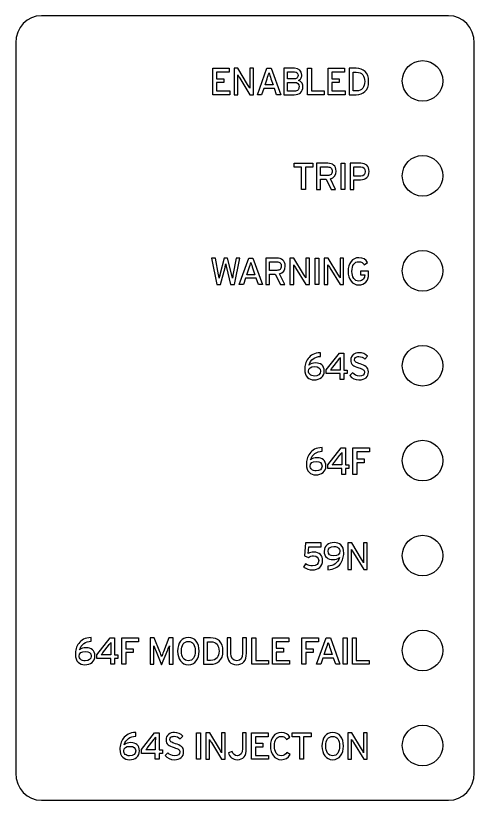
# Model space of a CAD drawing. Extents: x 0.9 to 53.1, y 0.9 to 35.1.
# Drawn here: x 28.191 to 29.883, y 12.142 to 15.034 of the extents above; entities that cross this region are included whole.
import ezdxf

# ---------------------------------------------------------------- set-up
doc = ezdxf.new("R2010")
doc.units = 0
doc.header["$MEASUREMENT"] = 0
doc.layers.add('2.0_____DWG', color=7, linetype='CONTINUOUS')

# ---------------------------------------------------------------- blocks, each defined once
blk = doc.blocks.new('BLK112')
at = {"layer": '2.0_____DWG'}
for points in [[(0.125, 0.4662), (0.125, 0.5636), (0.1856, 0.5636), (0.1856, 0.5493), (0.1392, 0.5493), (0.1392, 0.5252), (0.1662, 0.5252), (0.1662, 0.511), (0.1392, 0.511), (0.1392, 0.4805), (0.1877, 0.4805), (0.1877, 0.4662)], [(0.3601, 0.4662), (0.352, 0.4893), (0.313, 0.4893), (0.305, 0.4662), (0.2897, 0.4662), (0.3248, 0.5636), (0.3403, 0.5636), (0.3757, 0.4662)], [(0.4742, 0.4662), (0.4742, 0.5636), (0.4885, 0.5636), (0.4885, 0.4805), (0.5354, 0.4805), (0.5354, 0.4662)], [(0.55, 0.4662), (0.55, 0.5636), (0.6107, 0.5636), (0.6107, 0.5493), (0.5642, 0.5493), (0.5642, 0.5252), (0.5912, 0.5252), (0.5912, 0.511), (0.5642, 0.511), (0.5642, 0.4805), (0.6127, 0.4805), (0.6127, 0.4662)]]:
    blk.add_lwpolyline(points, close=True, dxfattribs=at)
for points, knots in [([(0.2616, 0.4662), (0.2616, 0.4662), (0.2241, 0.5273), (0.2241, 0.5273), (0.2214, 0.5317), (0.219, 0.5358), (0.217, 0.5391), (0.217, 0.5327), (0.2172, 0.5252), (0.2172, 0.5168), (0.2172, 0.5168), (0.2172, 0.4662), (0.2172, 0.4662), (0.2172, 0.4662), (0.2035, 0.4662), (0.2035, 0.4662), (0.2035, 0.4662), (0.2035, 0.5636), (0.2035, 0.5636), (0.2035, 0.5636), (0.2179, 0.5636), (0.2179, 0.5636), (0.2179, 0.5636), (0.2536, 0.5042), (0.2536, 0.5042), (0.2569, 0.4988), (0.2594, 0.494), (0.2614, 0.4903), (0.2614, 0.4971), (0.2614, 0.5049), (0.2614, 0.5134), (0.2614, 0.5134), (0.2614, 0.5636), (0.2614, 0.5636), (0.2614, 0.5636), (0.275, 0.5636), (0.275, 0.5636), (0.275, 0.5636), (0.275, 0.4662), (0.275, 0.4662), (0.275, 0.4662), (0.2616, 0.4662), (0.2616, 0.4662)], [0, 0, 0, 0, 1, 1, 1, 2, 2, 2, 3, 3, 3, 4, 4, 4, 5, 5, 5, 6, 6, 6, 7, 7, 7, 8, 8, 8, 9, 9, 9, 10, 10, 10, 11, 11, 11, 12, 12, 12, 13, 13, 13, 14, 14, 14, 14]), ([(0.4573, 0.4961), (0.4569, 0.4761), (0.4462, 0.4662), (0.425, 0.4662), (0.425, 0.4662), (0.3876, 0.4662), (0.3876, 0.4662), (0.3876, 0.4662), (0.3876, 0.5636), (0.3876, 0.5636), (0.3876, 0.5636), (0.4264, 0.5636), (0.4264, 0.5636), (0.4439, 0.5632), (0.4528, 0.5551), (0.4534, 0.5381), (0.4534, 0.5334), (0.4522, 0.5293), (0.45, 0.5263), (0.4478, 0.5229), (0.4449, 0.5205), (0.4413, 0.5188), (0.4454, 0.5178), (0.4489, 0.5154), (0.4522, 0.5117), (0.4556, 0.5079), (0.4571, 0.5029), (0.4573, 0.4961)], [0, 0, 0, 0, 1, 1, 1, 2, 2, 2, 3, 3, 3, 4, 4, 4, 5, 5, 5, 6, 6, 6, 7, 7, 7, 8, 8, 8, 9, 9, 9, 9]), ([(0.4393, 0.5374), (0.4393, 0.5412), (0.4383, 0.5442), (0.4364, 0.5466), (0.4344, 0.549), (0.4308, 0.55), (0.4262, 0.55), (0.4262, 0.55), (0.401, 0.55), (0.401, 0.55), (0.401, 0.55), (0.401, 0.5249), (0.401, 0.5249), (0.401, 0.5249), (0.4262, 0.5249), (0.4262, 0.5249), (0.4286, 0.5249), (0.4306, 0.5252), (0.4322, 0.5263), (0.4339, 0.5269), (0.4352, 0.5276), (0.4362, 0.529), (0.4383, 0.5313), (0.4393, 0.5341), (0.4393, 0.5374)], [0, 0, 0, 0, 1, 1, 1, 2, 2, 2, 3, 3, 3, 4, 4, 4, 5, 5, 5, 6, 6, 6, 7, 7, 7, 8, 8, 8, 8]), ([(0.6999, 0.5147), (0.6997, 0.4978), (0.6953, 0.4856), (0.6863, 0.4778), (0.6775, 0.47), (0.6668, 0.4662), (0.6541, 0.4662), (0.6541, 0.4662), (0.6283, 0.4662), (0.6283, 0.4662), (0.6283, 0.4662), (0.6283, 0.5636), (0.6283, 0.5636), (0.6283, 0.5636), (0.6541, 0.5636), (0.6541, 0.5636), (0.667, 0.5636), (0.6778, 0.5598), (0.6866, 0.5524), (0.6953, 0.5446), (0.6997, 0.532), (0.6999, 0.5147)], [0, 0, 0, 0, 1, 1, 1, 2, 2, 2, 3, 3, 3, 4, 4, 4, 5, 5, 5, 6, 6, 6, 7, 7, 7, 7]), ([(0.3396, 0.5246), (0.3367, 0.5337), (0.3342, 0.5412), (0.3323, 0.5469), (0.3306, 0.5412), (0.3282, 0.5337), (0.3252, 0.5246), (0.3252, 0.5246), (0.3176, 0.5022), (0.3176, 0.5022), (0.3176, 0.5022), (0.3474, 0.5022), (0.3474, 0.5022), (0.3474, 0.5022), (0.3396, 0.5246), (0.3396, 0.5246)], [0, 0, 0, 0, 1, 1, 1, 2, 2, 2, 3, 3, 3, 4, 4, 4, 5, 5, 5, 5]), ([(0.6856, 0.5147), (0.6856, 0.5252), (0.6831, 0.5337), (0.6783, 0.5398), (0.6733, 0.5459), (0.6651, 0.5493), (0.6541, 0.5493), (0.6541, 0.5493), (0.6426, 0.5493), (0.6426, 0.5493), (0.6426, 0.5493), (0.6426, 0.4805), (0.6426, 0.4805), (0.6426, 0.4805), (0.6541, 0.4805), (0.6541, 0.4805), (0.6651, 0.4805), (0.6733, 0.4835), (0.6783, 0.49), (0.6831, 0.4964), (0.6856, 0.5046), (0.6856, 0.5147)], [0, 0, 0, 0, 1, 1, 1, 2, 2, 2, 3, 3, 3, 4, 4, 4, 5, 5, 5, 6, 6, 6, 7, 7, 7, 7]), ([(0.4432, 0.4957), (0.443, 0.5063), (0.4374, 0.5117), (0.4264, 0.5117), (0.4264, 0.5117), (0.401, 0.5117), (0.401, 0.5117), (0.401, 0.5117), (0.401, 0.4795), (0.401, 0.4795), (0.401, 0.4795), (0.4261, 0.4795), (0.4261, 0.4795), (0.4323, 0.4795), (0.4367, 0.4812), (0.4395, 0.4842), (0.4418, 0.4869), (0.4432, 0.491), (0.4432, 0.4957)], [0, 0, 0, 0, 1, 1, 1, 2, 2, 2, 3, 3, 3, 4, 4, 4, 5, 5, 5, 6, 6, 6, 6])]:
    blk.add_open_spline(points, degree=3, knots=knots, dxfattribs=at)
blk = doc.blocks.new('BLK111')
at = {"layer": '2.0_____DWG'}
for points in [[(0.1665, 0.2082), (0.1665, 0.1251), (0.1524, 0.1251), (0.1524, 0.2082), (0.125, 0.2082), (0.125, 0.2224), (0.1941, 0.2224), (0.1941, 0.2082)], [(0.2984, 0.1251), (0.2984, 0.2224), (0.3125, 0.2224), (0.3125, 0.1251)]]:
    blk.add_lwpolyline(points, close=True, dxfattribs=at)
for points, knots in [([(0.2797, 0.1933), (0.2796, 0.1777), (0.2726, 0.1682), (0.2591, 0.1648), (0.2591, 0.1648), (0.2782, 0.1251), (0.2782, 0.1251), (0.2782, 0.1251), (0.2619, 0.1251), (0.2619, 0.1251), (0.2619, 0.1251), (0.2433, 0.1634), (0.2433, 0.1634), (0.2433, 0.1634), (0.2221, 0.1634), (0.2221, 0.1634), (0.2221, 0.1634), (0.2221, 0.1251), (0.2221, 0.1251), (0.2221, 0.1251), (0.2082, 0.1251), (0.2082, 0.1251), (0.2082, 0.1251), (0.2082, 0.2224), (0.2082, 0.2224), (0.2082, 0.2224), (0.2496, 0.2224), (0.2496, 0.2224), (0.258, 0.2224), (0.2652, 0.2201), (0.2709, 0.2153), (0.2767, 0.2106), (0.2797, 0.2035), (0.2797, 0.1933)], [0, 0, 0, 0, 1, 1, 1, 2, 2, 2, 3, 3, 3, 4, 4, 4, 5, 5, 5, 6, 6, 6, 7, 7, 7, 8, 8, 8, 9, 9, 9, 10, 10, 10, 11, 11, 11, 11]), ([(0.2655, 0.1929), (0.2655, 0.198), (0.264, 0.2021), (0.2613, 0.2045), (0.2584, 0.2072), (0.2545, 0.2085), (0.2496, 0.2085), (0.2496, 0.2085), (0.2221, 0.2085), (0.2221, 0.2085), (0.2221, 0.2085), (0.2221, 0.1773), (0.2221, 0.1773), (0.2221, 0.1773), (0.2496, 0.1773), (0.2496, 0.1773), (0.2545, 0.1773), (0.2582, 0.1787), (0.2611, 0.1811), (0.264, 0.1838), (0.2655, 0.1875), (0.2655, 0.1929)], [0, 0, 0, 0, 1, 1, 1, 2, 2, 2, 3, 3, 3, 4, 4, 4, 5, 5, 5, 6, 6, 6, 7, 7, 7, 7]), ([(0.4016, 0.1919), (0.4016, 0.1817), (0.3986, 0.1743), (0.393, 0.1692), (0.3872, 0.1638), (0.3798, 0.1614), (0.3704, 0.1614), (0.3704, 0.1614), (0.3459, 0.1614), (0.3459, 0.1614), (0.3459, 0.1614), (0.3459, 0.1251), (0.3459, 0.1251), (0.3459, 0.1251), (0.332, 0.1251), (0.332, 0.1251), (0.332, 0.1251), (0.332, 0.2224), (0.332, 0.2224), (0.332, 0.2224), (0.3715, 0.2224), (0.3715, 0.2224), (0.3803, 0.2224), (0.3876, 0.2197), (0.393, 0.215), (0.3988, 0.2096), (0.4016, 0.2021), (0.4016, 0.1919)], [0, 0, 0, 0, 1, 1, 1, 2, 2, 2, 3, 3, 3, 4, 4, 4, 5, 5, 5, 6, 6, 6, 7, 7, 7, 8, 8, 8, 9, 9, 9, 9]), ([(0.3872, 0.1919), (0.3871, 0.2031), (0.3816, 0.2085), (0.3711, 0.2085), (0.3711, 0.2085), (0.3459, 0.2085), (0.3459, 0.2085), (0.3459, 0.2085), (0.3459, 0.175), (0.3459, 0.175), (0.3459, 0.175), (0.3711, 0.175), (0.3711, 0.175), (0.382, 0.1753), (0.3872, 0.1807), (0.3872, 0.1919)], [0, 0, 0, 0, 1, 1, 1, 2, 2, 2, 3, 3, 3, 4, 4, 4, 5, 5, 5, 5])]:
    blk.add_open_spline(points, degree=3, knots=knots, dxfattribs=at)
blk = doc.blocks.new('BLK110')
at = {"layer": '2.0_____DWG'}
for points in [[(0.3264, 0.71), (0.3182, 0.7331), (0.2792, 0.7331), (0.2713, 0.71), (0.256, 0.71), (0.2911, 0.8074), (0.3065, 0.8074), (0.342, 0.71)], [(0.5359, 0.71), (0.5359, 0.8074), (0.55, 0.8074), (0.55, 0.71)]]:
    blk.add_lwpolyline(points, close=True, dxfattribs=at)
for points, knots in [([(0.2387, 0.71), (0.2387, 0.71), (0.224, 0.71), (0.224, 0.71), (0.224, 0.71), (0.2089, 0.7728), (0.2089, 0.7728), (0.2077, 0.7775), (0.2068, 0.7819), (0.206, 0.7857), (0.2053, 0.7819), (0.2043, 0.7775), (0.2033, 0.7728), (0.2033, 0.7728), (0.1873, 0.71), (0.1873, 0.71), (0.1873, 0.71), (0.1729, 0.71), (0.1729, 0.71), (0.1729, 0.71), (0.1531, 0.8074), (0.1531, 0.8074), (0.1531, 0.8074), (0.1678, 0.8074), (0.1678, 0.8074), (0.1678, 0.8074), (0.1795, 0.7456), (0.1795, 0.7456), (0.1804, 0.7416), (0.1811, 0.7375), (0.1817, 0.7331), (0.1826, 0.7375), (0.1834, 0.7416), (0.1843, 0.7456), (0.1843, 0.7456), (0.1999, 0.8074), (0.1999, 0.8074), (0.1999, 0.8074), (0.2124, 0.8074), (0.2124, 0.8074), (0.2124, 0.8074), (0.2282, 0.7443), (0.2282, 0.7443), (0.2291, 0.7409), (0.2299, 0.7372), (0.2306, 0.7331), (0.2314, 0.7375), (0.2321, 0.7412), (0.2326, 0.7443), (0.2326, 0.7443), (0.2443, 0.8074), (0.2443, 0.8074), (0.2443, 0.8074), (0.2586, 0.8074), (0.2586, 0.8074), (0.2586, 0.8074), (0.2387, 0.71), (0.2387, 0.71)], [0, 0, 0, 0, 1, 1, 1, 2, 2, 2, 3, 3, 3, 4, 4, 4, 5, 5, 5, 6, 6, 6, 7, 7, 7, 8, 8, 8, 9, 9, 9, 10, 10, 10, 11, 11, 11, 12, 12, 12, 13, 13, 13, 14, 14, 14, 15, 15, 15, 16, 16, 16, 17, 17, 17, 18, 18, 18, 19, 19, 19, 19]), ([(0.3059, 0.7684), (0.303, 0.7775), (0.3004, 0.785), (0.2986, 0.7907), (0.2969, 0.785), (0.2945, 0.7775), (0.2914, 0.7684), (0.2914, 0.7684), (0.2838, 0.746), (0.2838, 0.746), (0.2838, 0.746), (0.3137, 0.746), (0.3137, 0.746), (0.3137, 0.746), (0.3059, 0.7684), (0.3059, 0.7684)], [0, 0, 0, 0, 1, 1, 1, 2, 2, 2, 3, 3, 3, 4, 4, 4, 5, 5, 5, 5]), ([(0.4252, 0.7782), (0.425, 0.7626), (0.4181, 0.7531), (0.4045, 0.7497), (0.4045, 0.7497), (0.4237, 0.71), (0.4237, 0.71), (0.4237, 0.71), (0.4074, 0.71), (0.4074, 0.71), (0.4074, 0.71), (0.3888, 0.7484), (0.3888, 0.7484), (0.3888, 0.7484), (0.3676, 0.7484), (0.3676, 0.7484), (0.3676, 0.7484), (0.3676, 0.71), (0.3676, 0.71), (0.3676, 0.71), (0.3537, 0.71), (0.3537, 0.71), (0.3537, 0.71), (0.3537, 0.8074), (0.3537, 0.8074), (0.3537, 0.8074), (0.395, 0.8074), (0.395, 0.8074), (0.4035, 0.8074), (0.4106, 0.805), (0.4164, 0.8002), (0.4222, 0.7955), (0.4252, 0.7884), (0.4252, 0.7782)], [0, 0, 0, 0, 1, 1, 1, 2, 2, 2, 3, 3, 3, 4, 4, 4, 5, 5, 5, 6, 6, 6, 7, 7, 7, 8, 8, 8, 9, 9, 9, 10, 10, 10, 11, 11, 11, 11]), ([(0.411, 0.7779), (0.411, 0.7829), (0.4094, 0.787), (0.4067, 0.7894), (0.4038, 0.7921), (0.3999, 0.7935), (0.395, 0.7935), (0.395, 0.7935), (0.3676, 0.7935), (0.3676, 0.7935), (0.3676, 0.7935), (0.3676, 0.7623), (0.3676, 0.7623), (0.3676, 0.7623), (0.395, 0.7623), (0.395, 0.7623), (0.3999, 0.7623), (0.4037, 0.7636), (0.4066, 0.766), (0.4094, 0.7687), (0.411, 0.7724), (0.411, 0.7779)], [0, 0, 0, 0, 1, 1, 1, 2, 2, 2, 3, 3, 3, 4, 4, 4, 5, 5, 5, 6, 6, 6, 7, 7, 7, 7]), ([(0.5012, 0.71), (0.5012, 0.71), (0.4637, 0.7711), (0.4637, 0.7711), (0.461, 0.7755), (0.4586, 0.7796), (0.4566, 0.7829), (0.4566, 0.7765), (0.4567, 0.769), (0.4567, 0.7606), (0.4567, 0.7606), (0.4567, 0.71), (0.4567, 0.71), (0.4567, 0.71), (0.443, 0.71), (0.443, 0.71), (0.443, 0.71), (0.443, 0.8074), (0.443, 0.8074), (0.443, 0.8074), (0.4574, 0.8074), (0.4574, 0.8074), (0.4574, 0.8074), (0.4932, 0.748), (0.4932, 0.748), (0.4964, 0.7426), (0.499, 0.7378), (0.501, 0.7341), (0.501, 0.7409), (0.501, 0.7487), (0.501, 0.7572), (0.501, 0.7572), (0.501, 0.8074), (0.501, 0.8074), (0.501, 0.8074), (0.5146, 0.8074), (0.5146, 0.8074), (0.5146, 0.8074), (0.5146, 0.71), (0.5146, 0.71), (0.5146, 0.71), (0.5012, 0.71), (0.5012, 0.71)], [0, 0, 0, 0, 1, 1, 1, 2, 2, 2, 3, 3, 3, 4, 4, 4, 5, 5, 5, 6, 6, 6, 7, 7, 7, 8, 8, 8, 9, 9, 9, 10, 10, 10, 11, 11, 11, 12, 12, 12, 13, 13, 13, 14, 14, 14, 14]), ([(0.6276, 0.71), (0.6276, 0.71), (0.5902, 0.7711), (0.5902, 0.7711), (0.5875, 0.7755), (0.5851, 0.7796), (0.5831, 0.7829), (0.5831, 0.7765), (0.5832, 0.769), (0.5832, 0.7606), (0.5832, 0.7606), (0.5832, 0.71), (0.5832, 0.71), (0.5832, 0.71), (0.5695, 0.71), (0.5695, 0.71), (0.5695, 0.71), (0.5695, 0.8074), (0.5695, 0.8074), (0.5695, 0.8074), (0.5839, 0.8074), (0.5839, 0.8074), (0.5839, 0.8074), (0.6197, 0.748), (0.6197, 0.748), (0.6229, 0.7426), (0.6254, 0.7378), (0.6275, 0.7341), (0.6275, 0.7409), (0.6275, 0.7487), (0.6275, 0.7572), (0.6275, 0.7572), (0.6275, 0.8074), (0.6275, 0.8074), (0.6275, 0.8074), (0.641, 0.8074), (0.641, 0.8074), (0.641, 0.8074), (0.641, 0.71), (0.641, 0.71), (0.641, 0.71), (0.6276, 0.71), (0.6276, 0.71)], [0, 0, 0, 0, 1, 1, 1, 2, 2, 2, 3, 3, 3, 4, 4, 4, 5, 5, 5, 6, 6, 6, 7, 7, 7, 8, 8, 8, 9, 9, 9, 10, 10, 10, 11, 11, 11, 12, 12, 12, 13, 13, 13, 14, 14, 14, 14]), ([(0.7329, 0.748), (0.7328, 0.7355), (0.7295, 0.726), (0.7229, 0.7192), (0.7165, 0.7121), (0.7078, 0.7087), (0.6972, 0.7083), (0.6848, 0.7087), (0.6751, 0.7134), (0.6682, 0.7226), (0.661, 0.7317), (0.6575, 0.7436), (0.6573, 0.7585), (0.6575, 0.7738), (0.661, 0.7857), (0.6682, 0.7948), (0.6751, 0.804), (0.6848, 0.8087), (0.6972, 0.8087), (0.7122, 0.8087), (0.7229, 0.8026), (0.7292, 0.7907), (0.7292, 0.7907), (0.7168, 0.7826), (0.7168, 0.7826), (0.7145, 0.7867), (0.7117, 0.7897), (0.7089, 0.7918), (0.7058, 0.7935), (0.7019, 0.7941), (0.6972, 0.7941), (0.6888, 0.7941), (0.6826, 0.7911), (0.6783, 0.785), (0.6739, 0.7785), (0.6717, 0.7697), (0.6717, 0.7585), (0.6717, 0.7477), (0.6739, 0.7392), (0.6783, 0.7328), (0.6826, 0.7263), (0.6888, 0.7229), (0.6972, 0.7229), (0.7048, 0.7233), (0.7102, 0.7253), (0.7138, 0.7297), (0.717, 0.7341), (0.7185, 0.7392), (0.7185, 0.745), (0.7185, 0.745), (0.7185, 0.7453), (0.7185, 0.7453), (0.7185, 0.7453), (0.7031, 0.7453), (0.7031, 0.7453), (0.7031, 0.7453), (0.7031, 0.7592), (0.7031, 0.7592), (0.7031, 0.7592), (0.7329, 0.7592), (0.7329, 0.7592), (0.7329, 0.7592), (0.7329, 0.748), (0.7329, 0.748)], [0, 0, 0, 0, 1, 1, 1, 2, 2, 2, 3, 3, 3, 4, 4, 4, 5, 5, 5, 6, 6, 6, 7, 7, 7, 8, 8, 8, 9, 9, 9, 10, 10, 10, 11, 11, 11, 12, 12, 12, 13, 13, 13, 14, 14, 14, 15, 15, 15, 16, 16, 16, 17, 17, 17, 18, 18, 18, 19, 19, 19, 20, 20, 20, 21, 21, 21, 21])]:
    blk.add_open_spline(points, degree=3, knots=knots, dxfattribs=at)
blk = doc.blocks.new('BLK109')
at = {"layer": '2.0_____DWG'}
blk.add_lwpolyline([(0.3925, 0.3889), (0.3925, 0.3672), (0.3788, 0.3672), (0.3788, 0.3886), (0.3279, 0.3886), (0.3279, 0.4025), (0.3764, 0.4645), (0.3925, 0.4645), (0.3925, 0.4018), (0.405, 0.4018), (0.405, 0.3889)], close=True, dxfattribs=at)
for points, knots in [([(0.3206, 0.3981), (0.3204, 0.3876), (0.3169, 0.3794), (0.3099, 0.374), (0.3031, 0.3686), (0.2943, 0.3655), (0.2836, 0.3655), (0.2736, 0.3655), (0.2653, 0.3686), (0.2586, 0.375), (0.2518, 0.3811), (0.2484, 0.391), (0.2484, 0.4045), (0.2484, 0.411), (0.2492, 0.4178), (0.2513, 0.4249), (0.2533, 0.4317), (0.2563, 0.4381), (0.2608, 0.4442), (0.2653, 0.4503), (0.2714, 0.4554), (0.2789, 0.4595), (0.2862, 0.4635), (0.2955, 0.4656), (0.3067, 0.4659), (0.3067, 0.4659), (0.3067, 0.4523), (0.3067, 0.4523), (0.2847, 0.4513), (0.2706, 0.4408), (0.2641, 0.4205), (0.2699, 0.4259), (0.2782, 0.4283), (0.2889, 0.4283), (0.2979, 0.4283), (0.3052, 0.4259), (0.3113, 0.4211), (0.3172, 0.4161), (0.3204, 0.4083), (0.3206, 0.3981)], [0, 0, 0, 0, 1, 1, 1, 2, 2, 2, 3, 3, 3, 4, 4, 4, 5, 5, 5, 6, 6, 6, 7, 7, 7, 8, 8, 8, 9, 9, 9, 10, 10, 10, 11, 11, 11, 12, 12, 12, 13, 13, 13, 13]), ([(0.4832, 0.395), (0.4834, 0.376), (0.4718, 0.3662), (0.4484, 0.3655), (0.4344, 0.3659), (0.4232, 0.3713), (0.4149, 0.3815), (0.4149, 0.3815), (0.425, 0.3913), (0.425, 0.3913), (0.432, 0.3838), (0.4401, 0.3801), (0.4495, 0.3798), (0.4625, 0.3798), (0.469, 0.3845), (0.469, 0.394), (0.469, 0.3977), (0.4674, 0.4008), (0.4644, 0.4032), (0.4612, 0.4055), (0.4556, 0.4079), (0.4478, 0.4103), (0.4379, 0.413), (0.4305, 0.4164), (0.4257, 0.4205), (0.4208, 0.4245), (0.4183, 0.4306), (0.4183, 0.4388), (0.4184, 0.4473), (0.4215, 0.454), (0.4274, 0.4588), (0.4332, 0.4635), (0.4405, 0.4659), (0.4493, 0.4659), (0.4618, 0.4659), (0.472, 0.4615), (0.4801, 0.4527), (0.4801, 0.4527), (0.4701, 0.4425), (0.4701, 0.4425), (0.4645, 0.4486), (0.4573, 0.4517), (0.4483, 0.4517), (0.4427, 0.4517), (0.4388, 0.4506), (0.4362, 0.4483), (0.4339, 0.4459), (0.4325, 0.4432), (0.4325, 0.4398), (0.4325, 0.4381), (0.4328, 0.4364), (0.4335, 0.4354), (0.434, 0.434), (0.4352, 0.4327), (0.4367, 0.4313), (0.4398, 0.4293), (0.4452, 0.4269), (0.453, 0.4245), (0.4625, 0.4218), (0.4698, 0.4184), (0.4752, 0.414), (0.4805, 0.41), (0.4832, 0.4035), (0.4832, 0.395)], [0, 0, 0, 0, 1, 1, 1, 2, 2, 2, 3, 3, 3, 4, 4, 4, 5, 5, 5, 6, 6, 6, 7, 7, 7, 8, 8, 8, 9, 9, 9, 10, 10, 10, 11, 11, 11, 12, 12, 12, 13, 13, 13, 14, 14, 14, 15, 15, 15, 16, 16, 16, 17, 17, 17, 18, 18, 18, 19, 19, 19, 20, 20, 20, 21, 21, 21, 21]), ([(0.3793, 0.4479), (0.3771, 0.4449), (0.3742, 0.4411), (0.3708, 0.4364), (0.3708, 0.4364), (0.3526, 0.4127), (0.3526, 0.4127), (0.3493, 0.4083), (0.3464, 0.4045), (0.3437, 0.4018), (0.3481, 0.4018), (0.3532, 0.4018), (0.3589, 0.4018), (0.3589, 0.4018), (0.3788, 0.4018), (0.3788, 0.4018), (0.3788, 0.4018), (0.3788, 0.4303), (0.3788, 0.4303), (0.3789, 0.4371), (0.3791, 0.4432), (0.3793, 0.4479)], [0, 0, 0, 0, 1, 1, 1, 2, 2, 2, 3, 3, 3, 4, 4, 4, 5, 5, 5, 6, 6, 6, 7, 7, 7, 7]), ([(0.3064, 0.3977), (0.3062, 0.4093), (0.2991, 0.4147), (0.285, 0.4147), (0.2704, 0.4147), (0.263, 0.4089), (0.2626, 0.3977), (0.2626, 0.3927), (0.2645, 0.3886), (0.2682, 0.3852), (0.2719, 0.3818), (0.2772, 0.3798), (0.2842, 0.3798), (0.2989, 0.3801), (0.3062, 0.3859), (0.3064, 0.3977)], [0, 0, 0, 0, 1, 1, 1, 2, 2, 2, 3, 3, 3, 4, 4, 4, 5, 5, 5, 5])]:
    blk.add_open_spline(points, degree=3, knots=knots, dxfattribs=at)
blk = doc.blocks.new('BLK108')
at = {"layer": '2.0_____DWG'}
for points in [[(0.3925, 0.3889), (0.3925, 0.3672), (0.3788, 0.3672), (0.3788, 0.3886), (0.3279, 0.3886), (0.3279, 0.4025), (0.3764, 0.4645), (0.3925, 0.4645), (0.3925, 0.4018), (0.405, 0.4018), (0.405, 0.3889)], [(0.4344, 0.4503), (0.4344, 0.4245), (0.4613, 0.4245), (0.4613, 0.4103), (0.4344, 0.4103), (0.4344, 0.3672), (0.4201, 0.3672), (0.4201, 0.4645), (0.4808, 0.4645), (0.4808, 0.4503)]]:
    blk.add_lwpolyline(points, close=True, dxfattribs=at)
for points, knots in [([(0.3206, 0.3981), (0.3204, 0.3876), (0.3169, 0.3794), (0.3099, 0.374), (0.3031, 0.3686), (0.2943, 0.3655), (0.2836, 0.3655), (0.2736, 0.3655), (0.2653, 0.3686), (0.2586, 0.375), (0.2518, 0.3811), (0.2484, 0.391), (0.2484, 0.4045), (0.2484, 0.411), (0.2492, 0.4178), (0.2513, 0.4249), (0.2533, 0.4317), (0.2563, 0.4381), (0.2608, 0.4442), (0.2653, 0.4503), (0.2714, 0.4554), (0.2789, 0.4595), (0.2862, 0.4635), (0.2955, 0.4656), (0.3067, 0.4659), (0.3067, 0.4659), (0.3067, 0.4523), (0.3067, 0.4523), (0.2847, 0.4513), (0.2706, 0.4408), (0.2641, 0.4205), (0.2699, 0.4259), (0.2782, 0.4283), (0.2889, 0.4283), (0.2979, 0.4283), (0.3052, 0.4259), (0.3113, 0.4211), (0.3172, 0.4161), (0.3204, 0.4083), (0.3206, 0.3981)], [0, 0, 0, 0, 1, 1, 1, 2, 2, 2, 3, 3, 3, 4, 4, 4, 5, 5, 5, 6, 6, 6, 7, 7, 7, 8, 8, 8, 9, 9, 9, 10, 10, 10, 11, 11, 11, 12, 12, 12, 13, 13, 13, 13]), ([(0.3793, 0.4479), (0.3771, 0.4449), (0.3742, 0.4411), (0.3708, 0.4364), (0.3708, 0.4364), (0.3526, 0.4127), (0.3526, 0.4127), (0.3493, 0.4083), (0.3464, 0.4045), (0.3437, 0.4018), (0.3481, 0.4018), (0.3532, 0.4018), (0.3589, 0.4018), (0.3589, 0.4018), (0.3788, 0.4018), (0.3788, 0.4018), (0.3788, 0.4018), (0.3788, 0.4303), (0.3788, 0.4303), (0.3789, 0.4371), (0.3791, 0.4432), (0.3793, 0.4479)], [0, 0, 0, 0, 1, 1, 1, 2, 2, 2, 3, 3, 3, 4, 4, 4, 5, 5, 5, 6, 6, 6, 7, 7, 7, 7]), ([(0.3064, 0.3977), (0.3062, 0.4093), (0.2991, 0.4147), (0.285, 0.4147), (0.2704, 0.4147), (0.263, 0.4089), (0.2626, 0.3977), (0.2626, 0.3927), (0.2645, 0.3886), (0.2682, 0.3852), (0.2719, 0.3818), (0.2772, 0.3798), (0.2842, 0.3798), (0.2989, 0.3801), (0.3062, 0.3859), (0.3064, 0.3977)], [0, 0, 0, 0, 1, 1, 1, 2, 2, 2, 3, 3, 3, 4, 4, 4, 5, 5, 5, 5])]:
    blk.add_open_spline(points, degree=3, knots=knots, dxfattribs=at)
blk = doc.blocks.new('BLK107')
at = {"layer": '2.0_____DWG'}
for points, knots in [([(0.2374, 0.4991), (0.2372, 0.4876), (0.2338, 0.4788), (0.227, 0.473), (0.2202, 0.4676), (0.2112, 0.4645), (0.2002, 0.4645), (0.1884, 0.4645), (0.1773, 0.4679), (0.1673, 0.4744), (0.1673, 0.4744), (0.1741, 0.4862), (0.1741, 0.4862), (0.1828, 0.4815), (0.1916, 0.4788), (0.2006, 0.4788), (0.2153, 0.4791), (0.2228, 0.4856), (0.2229, 0.4985), (0.2226, 0.5103), (0.2163, 0.5161), (0.2038, 0.5161), (0.1999, 0.5161), (0.1965, 0.5154), (0.1936, 0.5144), (0.1907, 0.5134), (0.188, 0.5117), (0.1856, 0.51), (0.1856, 0.51), (0.1706, 0.5161), (0.1706, 0.5161), (0.1706, 0.5161), (0.1738, 0.5636), (0.1738, 0.5636), (0.1738, 0.5636), (0.2316, 0.5636), (0.2316, 0.5636), (0.2316, 0.5636), (0.2316, 0.5497), (0.2316, 0.5497), (0.2316, 0.5497), (0.1863, 0.5497), (0.1863, 0.5497), (0.1863, 0.5497), (0.1846, 0.5249), (0.1846, 0.5249), (0.1897, 0.5283), (0.1965, 0.53), (0.2048, 0.53), (0.2157, 0.53), (0.2238, 0.5269), (0.2292, 0.5212), (0.2346, 0.5157), (0.2374, 0.5083), (0.2374, 0.4991)], [0, 0, 0, 0, 1, 1, 1, 2, 2, 2, 3, 3, 3, 4, 4, 4, 5, 5, 5, 6, 6, 6, 7, 7, 7, 8, 8, 8, 9, 9, 9, 10, 10, 10, 11, 11, 11, 12, 12, 12, 13, 13, 13, 14, 14, 14, 15, 15, 15, 16, 16, 16, 17, 17, 17, 18, 18, 18, 18]), ([(0.3153, 0.5263), (0.3153, 0.5198), (0.3143, 0.513), (0.3126, 0.5063), (0.3106, 0.4991), (0.3074, 0.4927), (0.303, 0.4866), (0.2986, 0.4805), (0.2926, 0.4754), (0.285, 0.4717), (0.2774, 0.4676), (0.268, 0.4652), (0.2569, 0.4645), (0.2569, 0.4645), (0.2569, 0.4784), (0.2569, 0.4784), (0.2789, 0.4791), (0.2931, 0.4896), (0.2994, 0.51), (0.2936, 0.5046), (0.2853, 0.5022), (0.2747, 0.5022), (0.266, 0.5022), (0.2586, 0.5046), (0.2524, 0.5096), (0.2463, 0.5147), (0.2431, 0.5225), (0.2431, 0.5327), (0.2431, 0.5432), (0.2469, 0.5514), (0.2538, 0.5568), (0.2608, 0.5622), (0.2694, 0.5649), (0.2799, 0.5649), (0.2901, 0.5649), (0.2986, 0.5619), (0.305, 0.5561), (0.3118, 0.55), (0.3152, 0.5398), (0.3153, 0.5263)], [0, 0, 0, 0, 1, 1, 1, 2, 2, 2, 3, 3, 3, 4, 4, 4, 5, 5, 5, 6, 6, 6, 7, 7, 7, 8, 8, 8, 9, 9, 9, 10, 10, 10, 11, 11, 11, 12, 12, 12, 13, 13, 13, 13]), ([(0.3009, 0.533), (0.3009, 0.5381), (0.2991, 0.5422), (0.2955, 0.5456), (0.292, 0.549), (0.2865, 0.5507), (0.2794, 0.551), (0.2648, 0.5507), (0.2574, 0.5446), (0.2574, 0.533), (0.2575, 0.5215), (0.2647, 0.5157), (0.2787, 0.5157), (0.2933, 0.5157), (0.3006, 0.5215), (0.3009, 0.533)], [0, 0, 0, 0, 1, 1, 1, 2, 2, 2, 3, 3, 3, 4, 4, 4, 5, 5, 5, 5]), ([(0.3889, 0.4662), (0.3889, 0.4662), (0.3515, 0.5273), (0.3515, 0.5273), (0.3487, 0.5317), (0.3464, 0.5358), (0.3443, 0.5391), (0.3443, 0.5327), (0.3445, 0.5252), (0.3445, 0.5168), (0.3445, 0.5168), (0.3445, 0.4662), (0.3445, 0.4662), (0.3445, 0.4662), (0.3308, 0.4662), (0.3308, 0.4662), (0.3308, 0.4662), (0.3308, 0.5636), (0.3308, 0.5636), (0.3308, 0.5636), (0.3452, 0.5636), (0.3452, 0.5636), (0.3452, 0.5636), (0.381, 0.5042), (0.381, 0.5042), (0.3842, 0.4988), (0.3867, 0.494), (0.3888, 0.4903), (0.3888, 0.4971), (0.3888, 0.5049), (0.3888, 0.5134), (0.3888, 0.5134), (0.3888, 0.5636), (0.3888, 0.5636), (0.3888, 0.5636), (0.4023, 0.5636), (0.4023, 0.5636), (0.4023, 0.5636), (0.4023, 0.4662), (0.4023, 0.4662), (0.4023, 0.4662), (0.3889, 0.4662), (0.3889, 0.4662)], [0, 0, 0, 0, 1, 1, 1, 2, 2, 2, 3, 3, 3, 4, 4, 4, 5, 5, 5, 6, 6, 6, 7, 7, 7, 8, 8, 8, 9, 9, 9, 10, 10, 10, 11, 11, 11, 12, 12, 12, 13, 13, 13, 14, 14, 14, 14])]:
    blk.add_open_spline(points, degree=3, knots=knots, dxfattribs=at)
blk = doc.blocks.new('BLK106')
at = {"layer": '2.0_____DWG'}
for points in [[(0.3925, 0.3889), (0.3925, 0.3672), (0.3788, 0.3672), (0.3788, 0.3886), (0.3279, 0.3886), (0.3279, 0.4025), (0.3764, 0.4645), (0.3925, 0.4645), (0.3925, 0.4018), (0.405, 0.4018), (0.405, 0.3889)], [(0.4344, 0.4503), (0.4344, 0.4245), (0.4613, 0.4245), (0.4613, 0.4103), (0.4344, 0.4103), (0.4344, 0.3672), (0.4201, 0.3672), (0.4201, 0.4645), (0.4808, 0.4645), (0.4808, 0.4503)], [(0.8996, 0.3672), (0.8996, 0.4645), (0.9138, 0.4645), (0.9138, 0.3815), (0.9608, 0.3815), (0.9608, 0.3672)], [(0.9752, 0.3672), (0.9752, 0.4645), (1.0359, 0.4645), (1.0359, 0.4503), (0.9894, 0.4503), (0.9894, 0.4262), (1.0164, 0.4262), (1.0164, 0.412), (0.9894, 0.412), (0.9894, 0.3815), (1.0379, 0.3815), (1.0379, 0.3672)], [(1.0985, 0.4503), (1.0985, 0.4245), (1.1254, 0.4245), (1.1254, 0.4103), (1.0985, 0.4103), (1.0985, 0.3672), (1.0842, 0.3672), (1.0842, 0.4645), (1.1449, 0.4645), (1.1449, 0.4503)], [(1.2088, 0.3672), (1.2007, 0.3903), (1.1617, 0.3903), (1.1537, 0.3672), (1.1385, 0.3672), (1.1736, 0.4645), (1.189, 0.4645), (1.2244, 0.3672)], [(1.2368, 0.3672), (1.2368, 0.4645), (1.2509, 0.4645), (1.2509, 0.3672)], [(1.2704, 0.3672), (1.2704, 0.4645), (1.2846, 0.4645), (1.2846, 0.3815), (1.3316, 0.3815), (1.3316, 0.3672)]]:
    blk.add_lwpolyline(points, close=True, dxfattribs=at)
for points, knots in [([(0.3206, 0.3981), (0.3204, 0.3876), (0.3169, 0.3794), (0.3099, 0.374), (0.3031, 0.3686), (0.2943, 0.3655), (0.2836, 0.3655), (0.2736, 0.3655), (0.2653, 0.3686), (0.2586, 0.375), (0.2518, 0.3811), (0.2484, 0.391), (0.2484, 0.4045), (0.2484, 0.411), (0.2492, 0.4178), (0.2513, 0.4249), (0.2533, 0.4317), (0.2563, 0.4381), (0.2608, 0.4442), (0.2653, 0.4503), (0.2714, 0.4554), (0.2789, 0.4595), (0.2862, 0.4635), (0.2955, 0.4656), (0.3067, 0.4659), (0.3067, 0.4659), (0.3067, 0.4523), (0.3067, 0.4523), (0.2847, 0.4513), (0.2706, 0.4408), (0.2641, 0.4205), (0.2699, 0.4259), (0.2782, 0.4283), (0.2889, 0.4283), (0.2979, 0.4283), (0.3052, 0.4259), (0.3113, 0.4211), (0.3172, 0.4161), (0.3204, 0.4083), (0.3206, 0.3981)], [0, 0, 0, 0, 1, 1, 1, 2, 2, 2, 3, 3, 3, 4, 4, 4, 5, 5, 5, 6, 6, 6, 7, 7, 7, 8, 8, 8, 9, 9, 9, 10, 10, 10, 11, 11, 11, 12, 12, 12, 13, 13, 13, 13]), ([(0.5949, 0.3672), (0.5949, 0.3672), (0.5949, 0.4188), (0.5949, 0.4188), (0.5949, 0.4259), (0.5951, 0.4317), (0.5953, 0.4357), (0.5939, 0.432), (0.5919, 0.4269), (0.5892, 0.4205), (0.5892, 0.4205), (0.5663, 0.3655), (0.5663, 0.3655), (0.5663, 0.3655), (0.5437, 0.4205), (0.5437, 0.4205), (0.5412, 0.4269), (0.5391, 0.432), (0.5376, 0.4357), (0.5378, 0.4317), (0.538, 0.4259), (0.538, 0.4188), (0.538, 0.4188), (0.538, 0.3672), (0.538, 0.3672), (0.538, 0.3672), (0.5246, 0.3672), (0.5246, 0.3672), (0.5246, 0.3672), (0.5246, 0.4645), (0.5246, 0.4645), (0.5246, 0.4645), (0.5391, 0.4645), (0.5391, 0.4645), (0.5391, 0.4645), (0.5603, 0.4127), (0.5603, 0.4127), (0.5629, 0.4062), (0.5651, 0.4008), (0.5668, 0.3961), (0.5683, 0.4008), (0.5705, 0.4062), (0.5731, 0.4127), (0.5731, 0.4127), (0.5937, 0.4645), (0.5937, 0.4645), (0.5937, 0.4645), (0.6088, 0.4645), (0.6088, 0.4645), (0.6088, 0.4645), (0.6088, 0.3672), (0.6088, 0.3672), (0.6088, 0.3672), (0.5949, 0.3672), (0.5949, 0.3672)], [0, 0, 0, 0, 1, 1, 1, 2, 2, 2, 3, 3, 3, 4, 4, 4, 5, 5, 5, 6, 6, 6, 7, 7, 7, 8, 8, 8, 9, 9, 9, 10, 10, 10, 11, 11, 11, 12, 12, 12, 13, 13, 13, 14, 14, 14, 15, 15, 15, 16, 16, 16, 17, 17, 17, 18, 18, 18, 18]), ([(0.7051, 0.4157), (0.7051, 0.4008), (0.7016, 0.3889), (0.6946, 0.3798), (0.6873, 0.3706), (0.6777, 0.3659), (0.6653, 0.3655), (0.6529, 0.3659), (0.6432, 0.3706), (0.6363, 0.3798), (0.6292, 0.3889), (0.6256, 0.4008), (0.6254, 0.4157), (0.6256, 0.431), (0.6292, 0.4428), (0.6363, 0.452), (0.6432, 0.4612), (0.6529, 0.4659), (0.6653, 0.4659), (0.6777, 0.4659), (0.6873, 0.4612), (0.6946, 0.452), (0.7016, 0.4428), (0.7051, 0.431), (0.7051, 0.4157)], [0, 0, 0, 0, 1, 1, 1, 2, 2, 2, 3, 3, 3, 4, 4, 4, 5, 5, 5, 6, 6, 6, 7, 7, 7, 8, 8, 8, 8]), ([(0.7929, 0.4157), (0.7928, 0.3988), (0.7884, 0.3866), (0.7794, 0.3788), (0.7706, 0.371), (0.7599, 0.3672), (0.7472, 0.3672), (0.7472, 0.3672), (0.7214, 0.3672), (0.7214, 0.3672), (0.7214, 0.3672), (0.7214, 0.4645), (0.7214, 0.4645), (0.7214, 0.4645), (0.7472, 0.4645), (0.7472, 0.4645), (0.7601, 0.4645), (0.7709, 0.4608), (0.7797, 0.4534), (0.7884, 0.4456), (0.7928, 0.433), (0.7929, 0.4157)], [0, 0, 0, 0, 1, 1, 1, 2, 2, 2, 3, 3, 3, 4, 4, 4, 5, 5, 5, 6, 6, 6, 7, 7, 7, 7]), ([(0.8796, 0.4076), (0.8794, 0.3801), (0.8674, 0.3659), (0.8435, 0.3655), (0.8199, 0.3662), (0.8082, 0.3801), (0.808, 0.4079), (0.808, 0.4079), (0.808, 0.4645), (0.808, 0.4645), (0.808, 0.4645), (0.8223, 0.4645), (0.8223, 0.4645), (0.8223, 0.4645), (0.8223, 0.4083), (0.8223, 0.4083), (0.8223, 0.3896), (0.8294, 0.3805), (0.8438, 0.3801), (0.8584, 0.3805), (0.8657, 0.3893), (0.8655, 0.4076), (0.8655, 0.4076), (0.8655, 0.4645), (0.8655, 0.4645), (0.8655, 0.4645), (0.8796, 0.4645), (0.8796, 0.4645), (0.8796, 0.4645), (0.8796, 0.4076), (0.8796, 0.4076)], [0, 0, 0, 0, 1, 1, 1, 2, 2, 2, 3, 3, 3, 4, 4, 4, 5, 5, 5, 6, 6, 6, 7, 7, 7, 8, 8, 8, 9, 9, 9, 10, 10, 10, 10]), ([(0.3793, 0.4479), (0.3771, 0.4449), (0.3742, 0.4411), (0.3708, 0.4364), (0.3708, 0.4364), (0.3526, 0.4127), (0.3526, 0.4127), (0.3493, 0.4083), (0.3464, 0.4045), (0.3437, 0.4018), (0.3481, 0.4018), (0.3532, 0.4018), (0.3589, 0.4018), (0.3589, 0.4018), (0.3788, 0.4018), (0.3788, 0.4018), (0.3788, 0.4018), (0.3788, 0.4303), (0.3788, 0.4303), (0.3789, 0.4371), (0.3791, 0.4432), (0.3793, 0.4479)], [0, 0, 0, 0, 1, 1, 1, 2, 2, 2, 3, 3, 3, 4, 4, 4, 5, 5, 5, 6, 6, 6, 7, 7, 7, 7]), ([(0.6909, 0.4157), (0.6909, 0.4269), (0.6887, 0.4357), (0.6844, 0.4422), (0.68, 0.4483), (0.6736, 0.4513), (0.6653, 0.4513), (0.657, 0.4513), (0.6507, 0.4483), (0.6465, 0.4422), (0.6421, 0.4357), (0.6399, 0.4269), (0.6399, 0.4157), (0.6399, 0.4049), (0.6421, 0.3964), (0.6465, 0.3899), (0.6507, 0.3835), (0.657, 0.3801), (0.6653, 0.3801), (0.6736, 0.3801), (0.68, 0.3835), (0.6844, 0.3899), (0.6887, 0.3964), (0.6909, 0.4049), (0.6909, 0.4157)], [0, 0, 0, 0, 1, 1, 1, 2, 2, 2, 3, 3, 3, 4, 4, 4, 5, 5, 5, 6, 6, 6, 7, 7, 7, 8, 8, 8, 8]), ([(0.7787, 0.4157), (0.7787, 0.4262), (0.7762, 0.4347), (0.7714, 0.4408), (0.7663, 0.4469), (0.7582, 0.4503), (0.7472, 0.4503), (0.7472, 0.4503), (0.7356, 0.4503), (0.7356, 0.4503), (0.7356, 0.4503), (0.7356, 0.3815), (0.7356, 0.3815), (0.7356, 0.3815), (0.7472, 0.3815), (0.7472, 0.3815), (0.7582, 0.3815), (0.7663, 0.3845), (0.7714, 0.391), (0.7762, 0.3974), (0.7787, 0.4055), (0.7787, 0.4157)], [0, 0, 0, 0, 1, 1, 1, 2, 2, 2, 3, 3, 3, 4, 4, 4, 5, 5, 5, 6, 6, 6, 7, 7, 7, 7]), ([(1.1883, 0.4256), (1.1854, 0.4347), (1.1829, 0.4422), (1.181, 0.4479), (1.1793, 0.4422), (1.177, 0.4347), (1.1739, 0.4256), (1.1739, 0.4256), (1.1663, 0.4032), (1.1663, 0.4032), (1.1663, 0.4032), (1.1961, 0.4032), (1.1961, 0.4032), (1.1961, 0.4032), (1.1883, 0.4256), (1.1883, 0.4256)], [0, 0, 0, 0, 1, 1, 1, 2, 2, 2, 3, 3, 3, 4, 4, 4, 5, 5, 5, 5]), ([(0.3064, 0.3977), (0.3062, 0.4093), (0.2991, 0.4147), (0.285, 0.4147), (0.2704, 0.4147), (0.263, 0.4089), (0.2626, 0.3977), (0.2626, 0.3927), (0.2645, 0.3886), (0.2682, 0.3852), (0.2719, 0.3818), (0.2772, 0.3798), (0.2842, 0.3798), (0.2989, 0.3801), (0.3062, 0.3859), (0.3064, 0.3977)], [0, 0, 0, 0, 1, 1, 1, 2, 2, 2, 3, 3, 3, 4, 4, 4, 5, 5, 5, 5])]:
    blk.add_open_spline(points, degree=3, knots=knots, dxfattribs=at)
blk = doc.blocks.new('BLK105')
at = {"layer": '2.0_____DWG'}
for points in [[(0.3925, 0.4879), (0.3925, 0.4662), (0.3788, 0.4662), (0.3788, 0.4876), (0.3279, 0.4876), (0.3279, 0.5015), (0.3764, 0.5636), (0.3925, 0.5636), (0.3925, 0.5008), (0.405, 0.5008), (0.405, 0.4879)], [(0.5313, 0.4662), (0.5313, 0.5636), (0.5454, 0.5636), (0.5454, 0.4662)], [(0.7339, 0.4662), (0.7339, 0.5636), (0.7946, 0.5636), (0.7946, 0.5493), (0.7482, 0.5493), (0.7482, 0.5252), (0.7751, 0.5252), (0.7751, 0.511), (0.7482, 0.511), (0.7482, 0.4805), (0.7967, 0.4805), (0.7967, 0.4662)], [(0.9255, 0.5493), (0.9255, 0.4662), (0.9115, 0.4662), (0.9115, 0.5493), (0.884, 0.5493), (0.884, 0.5636), (0.9532, 0.5636), (0.9532, 0.5493)]]:
    blk.add_lwpolyline(points, close=True, dxfattribs=at)
for points, knots in [([(0.3206, 0.4971), (0.3204, 0.4866), (0.3169, 0.4784), (0.3099, 0.473), (0.3031, 0.4676), (0.2943, 0.4645), (0.2836, 0.4645), (0.2736, 0.4645), (0.2653, 0.4676), (0.2586, 0.474), (0.2518, 0.4801), (0.2484, 0.49), (0.2484, 0.5035), (0.2484, 0.51), (0.2492, 0.5168), (0.2513, 0.5239), (0.2533, 0.5307), (0.2563, 0.5371), (0.2608, 0.5432), (0.2653, 0.5493), (0.2714, 0.5544), (0.2789, 0.5585), (0.2862, 0.5625), (0.2955, 0.5646), (0.3067, 0.5649), (0.3067, 0.5649), (0.3067, 0.5514), (0.3067, 0.5514), (0.2847, 0.5503), (0.2706, 0.5398), (0.2641, 0.5195), (0.2699, 0.5249), (0.2782, 0.5273), (0.2889, 0.5273), (0.2979, 0.5273), (0.3052, 0.5249), (0.3113, 0.5202), (0.3172, 0.5151), (0.3204, 0.5073), (0.3206, 0.4971)], [0, 0, 0, 0, 1, 1, 1, 2, 2, 2, 3, 3, 3, 4, 4, 4, 5, 5, 5, 6, 6, 6, 7, 7, 7, 8, 8, 8, 9, 9, 9, 10, 10, 10, 11, 11, 11, 12, 12, 12, 13, 13, 13, 13]), ([(0.4832, 0.494), (0.4834, 0.4751), (0.4718, 0.4652), (0.4484, 0.4645), (0.4344, 0.4649), (0.4232, 0.4703), (0.4149, 0.4805), (0.4149, 0.4805), (0.425, 0.4903), (0.425, 0.4903), (0.432, 0.4829), (0.4401, 0.4791), (0.4495, 0.4788), (0.4625, 0.4788), (0.469, 0.4835), (0.469, 0.493), (0.469, 0.4968), (0.4674, 0.4998), (0.4644, 0.5022), (0.4612, 0.5046), (0.4556, 0.5069), (0.4478, 0.5093), (0.4379, 0.512), (0.4305, 0.5154), (0.4257, 0.5195), (0.4208, 0.5235), (0.4183, 0.5296), (0.4183, 0.5378), (0.4184, 0.5463), (0.4215, 0.553), (0.4274, 0.5578), (0.4332, 0.5625), (0.4405, 0.5649), (0.4493, 0.5649), (0.4618, 0.5649), (0.472, 0.5605), (0.4801, 0.5517), (0.4801, 0.5517), (0.4701, 0.5415), (0.4701, 0.5415), (0.4645, 0.5476), (0.4573, 0.5507), (0.4483, 0.5507), (0.4427, 0.5507), (0.4388, 0.5497), (0.4362, 0.5473), (0.4339, 0.5449), (0.4325, 0.5422), (0.4325, 0.5388), (0.4325, 0.5371), (0.4328, 0.5354), (0.4335, 0.5344), (0.434, 0.533), (0.4352, 0.5317), (0.4367, 0.5303), (0.4398, 0.5283), (0.4452, 0.5259), (0.453, 0.5235), (0.4625, 0.5208), (0.4698, 0.5174), (0.4752, 0.513), (0.4805, 0.509), (0.4832, 0.5025), (0.4832, 0.494)], [0, 0, 0, 0, 1, 1, 1, 2, 2, 2, 3, 3, 3, 4, 4, 4, 5, 5, 5, 6, 6, 6, 7, 7, 7, 8, 8, 8, 9, 9, 9, 10, 10, 10, 11, 11, 11, 12, 12, 12, 13, 13, 13, 14, 14, 14, 15, 15, 15, 16, 16, 16, 17, 17, 17, 18, 18, 18, 19, 19, 19, 20, 20, 20, 21, 21, 21, 21]), ([(0.6232, 0.4662), (0.6232, 0.4662), (0.5858, 0.5273), (0.5858, 0.5273), (0.5831, 0.5317), (0.5807, 0.5358), (0.5786, 0.5391), (0.5786, 0.5327), (0.5788, 0.5252), (0.5788, 0.5168), (0.5788, 0.5168), (0.5788, 0.4662), (0.5788, 0.4662), (0.5788, 0.4662), (0.5651, 0.4662), (0.5651, 0.4662), (0.5651, 0.4662), (0.5651, 0.5636), (0.5651, 0.5636), (0.5651, 0.5636), (0.5795, 0.5636), (0.5795, 0.5636), (0.5795, 0.5636), (0.6153, 0.5042), (0.6153, 0.5042), (0.6185, 0.4988), (0.621, 0.494), (0.6231, 0.4903), (0.6231, 0.4971), (0.6231, 0.5049), (0.6231, 0.5134), (0.6231, 0.5134), (0.6231, 0.5636), (0.6231, 0.5636), (0.6231, 0.5636), (0.6366, 0.5636), (0.6366, 0.5636), (0.6366, 0.5636), (0.6366, 0.4662), (0.6366, 0.4662), (0.6366, 0.4662), (0.6232, 0.4662), (0.6232, 0.4662)], [0, 0, 0, 0, 1, 1, 1, 2, 2, 2, 3, 3, 3, 4, 4, 4, 5, 5, 5, 6, 6, 6, 7, 7, 7, 8, 8, 8, 9, 9, 9, 10, 10, 10, 11, 11, 11, 12, 12, 12, 13, 13, 13, 14, 14, 14, 14]), ([(0.7145, 0.5046), (0.7145, 0.4781), (0.7034, 0.4649), (0.6811, 0.4645), (0.6636, 0.4649), (0.6527, 0.4737), (0.6482, 0.4903), (0.6482, 0.4903), (0.6619, 0.4947), (0.6619, 0.4947), (0.6651, 0.4846), (0.6716, 0.4795), (0.6814, 0.4791), (0.6943, 0.4788), (0.7005, 0.4876), (0.7004, 0.5056), (0.7004, 0.5056), (0.7004, 0.5636), (0.7004, 0.5636), (0.7004, 0.5636), (0.7145, 0.5636), (0.7145, 0.5636), (0.7145, 0.5636), (0.7145, 0.5046), (0.7145, 0.5046)], [0, 0, 0, 0, 1, 1, 1, 2, 2, 2, 3, 3, 3, 4, 4, 4, 5, 5, 5, 6, 6, 6, 7, 7, 7, 8, 8, 8, 8]), ([(0.8757, 0.4832), (0.8687, 0.471), (0.8579, 0.4649), (0.8433, 0.4645), (0.8309, 0.4649), (0.8213, 0.4696), (0.8143, 0.4788), (0.8072, 0.4879), (0.8036, 0.4998), (0.8035, 0.5147), (0.8036, 0.53), (0.8072, 0.5419), (0.8143, 0.551), (0.8213, 0.5602), (0.8309, 0.5649), (0.8433, 0.5649), (0.8584, 0.5649), (0.8691, 0.5588), (0.8753, 0.5469), (0.8753, 0.5469), (0.8628, 0.5388), (0.8628, 0.5388), (0.8604, 0.5429), (0.8579, 0.5456), (0.855, 0.5476), (0.8519, 0.5497), (0.848, 0.5503), (0.8433, 0.5503), (0.835, 0.5503), (0.8287, 0.5473), (0.8245, 0.5412), (0.8201, 0.5347), (0.818, 0.5259), (0.818, 0.5147), (0.818, 0.5039), (0.8201, 0.4954), (0.8245, 0.489), (0.8287, 0.4825), (0.835, 0.4791), (0.8433, 0.4791), (0.8526, 0.4791), (0.8596, 0.4832), (0.864, 0.4913), (0.864, 0.4913), (0.8757, 0.4832), (0.8757, 0.4832)], [0, 0, 0, 0, 1, 1, 1, 2, 2, 2, 3, 3, 3, 4, 4, 4, 5, 5, 5, 6, 6, 6, 7, 7, 7, 8, 8, 8, 9, 9, 9, 10, 10, 10, 11, 11, 11, 12, 12, 12, 13, 13, 13, 14, 14, 14, 15, 15, 15, 15]), ([(1.073, 0.5147), (1.073, 0.4998), (1.0695, 0.4879), (1.0625, 0.4788), (1.0552, 0.4696), (1.0456, 0.4649), (1.0332, 0.4645), (1.0208, 0.4649), (1.0111, 0.4696), (1.0042, 0.4788), (0.9971, 0.4879), (0.9935, 0.4998), (0.9933, 0.5147), (0.9935, 0.53), (0.9971, 0.5419), (1.0042, 0.551), (1.0111, 0.5602), (1.0208, 0.5649), (1.0332, 0.5649), (1.0456, 0.5649), (1.0552, 0.5602), (1.0625, 0.551), (1.0695, 0.5419), (1.073, 0.53), (1.073, 0.5147)], [0, 0, 0, 0, 1, 1, 1, 2, 2, 2, 3, 3, 3, 4, 4, 4, 5, 5, 5, 6, 6, 6, 7, 7, 7, 8, 8, 8, 8]), ([(1.0588, 0.5147), (1.0588, 0.5259), (1.0566, 0.5347), (1.0523, 0.5412), (1.0479, 0.5473), (1.0415, 0.5503), (1.0332, 0.5503), (1.0249, 0.5503), (1.0186, 0.5473), (1.0144, 0.5412), (1.01, 0.5347), (1.0078, 0.5259), (1.0078, 0.5147), (1.0078, 0.5039), (1.01, 0.4954), (1.0144, 0.489), (1.0186, 0.4825), (1.0249, 0.4791), (1.0332, 0.4791), (1.0415, 0.4791), (1.0479, 0.4825), (1.0523, 0.489), (1.0566, 0.4954), (1.0588, 0.5039), (1.0588, 0.5147)], [0, 0, 0, 0, 1, 1, 1, 2, 2, 2, 3, 3, 3, 4, 4, 4, 5, 5, 5, 6, 6, 6, 7, 7, 7, 8, 8, 8, 8]), ([(1.1475, 0.4662), (1.1475, 0.4662), (1.11, 0.5273), (1.11, 0.5273), (1.1073, 0.5317), (1.1049, 0.5358), (1.1029, 0.5391), (1.1029, 0.5327), (1.103, 0.5252), (1.103, 0.5168), (1.103, 0.5168), (1.103, 0.4662), (1.103, 0.4662), (1.103, 0.4662), (1.0893, 0.4662), (1.0893, 0.4662), (1.0893, 0.4662), (1.0893, 0.5636), (1.0893, 0.5636), (1.0893, 0.5636), (1.1037, 0.5636), (1.1037, 0.5636), (1.1037, 0.5636), (1.1395, 0.5042), (1.1395, 0.5042), (1.1427, 0.4988), (1.1453, 0.494), (1.1473, 0.4903), (1.1473, 0.4971), (1.1473, 0.5049), (1.1473, 0.5134), (1.1473, 0.5134), (1.1473, 0.5636), (1.1473, 0.5636), (1.1473, 0.5636), (1.1609, 0.5636), (1.1609, 0.5636), (1.1609, 0.5636), (1.1609, 0.4662), (1.1609, 0.4662), (1.1609, 0.4662), (1.1475, 0.4662), (1.1475, 0.4662)], [0, 0, 0, 0, 1, 1, 1, 2, 2, 2, 3, 3, 3, 4, 4, 4, 5, 5, 5, 6, 6, 6, 7, 7, 7, 8, 8, 8, 9, 9, 9, 10, 10, 10, 11, 11, 11, 12, 12, 12, 13, 13, 13, 14, 14, 14, 14]), ([(0.3793, 0.5469), (0.3771, 0.5439), (0.3742, 0.5402), (0.3708, 0.5354), (0.3708, 0.5354), (0.3526, 0.5117), (0.3526, 0.5117), (0.3493, 0.5073), (0.3464, 0.5035), (0.3437, 0.5008), (0.3481, 0.5008), (0.3532, 0.5008), (0.3589, 0.5008), (0.3589, 0.5008), (0.3788, 0.5008), (0.3788, 0.5008), (0.3788, 0.5008), (0.3788, 0.5293), (0.3788, 0.5293), (0.3789, 0.5361), (0.3791, 0.5422), (0.3793, 0.5469)], [0, 0, 0, 0, 1, 1, 1, 2, 2, 2, 3, 3, 3, 4, 4, 4, 5, 5, 5, 6, 6, 6, 7, 7, 7, 7]), ([(0.3064, 0.4968), (0.3062, 0.5083), (0.2991, 0.5137), (0.285, 0.5137), (0.2704, 0.5137), (0.263, 0.5079), (0.2626, 0.4968), (0.2626, 0.4917), (0.2645, 0.4876), (0.2682, 0.4842), (0.2719, 0.4808), (0.2772, 0.4788), (0.2842, 0.4788), (0.2989, 0.4791), (0.3062, 0.4849), (0.3064, 0.4968)], [0, 0, 0, 0, 1, 1, 1, 2, 2, 2, 3, 3, 3, 4, 4, 4, 5, 5, 5, 5])]:
    blk.add_open_spline(points, degree=3, knots=knots, dxfattribs=at)

msp = doc.modelspace()

# ---------------------------------------------------------------- linework, layer by layer
at = {"layer": '2.0_____DWG'}
msp.add_lwpolyline([(28.1912, 12.2415), (28.1931, 12.2214), (28.1987, 12.2026), (28.2074, 12.1856), (28.219, 12.1708), (28.233, 12.1586), (28.2491, 12.1494), (28.2669, 12.1435), (28.286, 12.1415), (28.2903, 12.1415), (28.3029, 12.1415), (28.3231, 12.1415), (28.3505, 12.1415), (28.3846, 12.1415), (28.4246, 12.1415), (28.4702, 12.1415), (28.5207, 12.1415), (28.5756, 12.1415), (28.6344, 12.1415), (28.7613, 12.1415), (28.897, 12.1415), (29.0371, 12.1415), (29.1772, 12.1415), (29.3129, 12.1415), (29.4397, 12.1415), (29.4985, 12.1415), (29.5534, 12.1415), (29.6039, 12.1415), (29.6495, 12.1415), (29.6896, 12.1415), (29.7236, 12.1415), (29.751, 12.1415), (29.7713, 12.1415), (29.7838, 12.1415), (29.7881, 12.1415), (29.8073, 12.1435), (29.825, 12.1494), (29.8411, 12.1586), (29.8552, 12.1708), (29.8667, 12.1856), (29.8755, 12.2026), (29.881, 12.2214), (29.8829, 12.2415), (29.8829, 12.2435), (29.8829, 12.2493), (29.8829, 12.2587), (29.8829, 12.2718), (29.8829, 12.3081), (29.8829, 12.3572), (29.8829, 12.4182), (29.8829, 12.49), (29.8829, 12.5717), (29.8829, 12.6623), (29.8829, 12.7607), (29.8829, 12.8661), (29.8829, 12.9773), (29.8829, 13.0935), (29.8829, 13.3368), (29.8829, 13.5879), (29.8829, 13.839), (29.8829, 14.0822), (29.8829, 14.1984), (29.8829, 14.3097), (29.8829, 14.415), (29.8829, 14.5135), (29.8829, 14.604), (29.8829, 14.6857), (29.8829, 14.7575), (29.8829, 14.8185), (29.8829, 14.8677), (29.8829, 14.904), (29.8829, 14.917), (29.8829, 14.9265), (29.8829, 14.9323), (29.8829, 14.9342), (29.881, 14.9544), (29.8755, 14.9732), (29.8667, 14.9902), (29.8552, 15.005), (29.8411, 15.0172), (29.825, 15.0264), (29.8073, 15.0322), (29.7881, 15.0342), (29.7838, 15.0342), (29.7713, 15.0342), (29.751, 15.0342), (29.7236, 15.0342), (29.6896, 15.0342), (29.6495, 15.0342), (29.6039, 15.0342), (29.5534, 15.0342), (29.4985, 15.0342), (29.4397, 15.0342), (29.3129, 15.0342), (29.1772, 15.0342), (29.0371, 15.0342), (28.897, 15.0342), (28.7613, 15.0342), (28.6344, 15.0342), (28.5756, 15.0342), (28.5207, 15.0342), (28.4702, 15.0342), (28.4246, 15.0342), (28.3846, 15.0342), (28.3505, 15.0342), (28.3231, 15.0342), (28.3029, 15.0342), (28.2903, 15.0342), (28.286, 15.0342), (28.2669, 15.0322), (28.2491, 15.0264), (28.233, 15.0172), (28.219, 15.005), (28.2074, 14.9902), (28.1987, 14.9732), (28.1931, 14.9544), (28.1912, 14.9342), (28.1912, 14.9323), (28.1912, 14.9265), (28.1912, 14.917), (28.1912, 14.904), (28.1912, 14.8677), (28.1912, 14.8185), (28.1912, 14.7575), (28.1912, 14.6857), (28.1912, 14.604), (28.1912, 14.5135), (28.1912, 14.415), (28.1912, 14.3097), (28.1912, 14.1984), (28.1912, 14.0822), (28.1912, 13.839), (28.1912, 13.5879), (28.1912, 13.3368), (28.1912, 13.0935), (28.1912, 12.9773), (28.1912, 12.8661), (28.1912, 12.7607), (28.1912, 12.6623), (28.1912, 12.5717), (28.1912, 12.49), (28.1912, 12.4182), (28.1912, 12.3572), (28.1912, 12.3081), (28.1912, 12.2718), (28.1912, 12.2587), (28.1912, 12.2493), (28.1912, 12.2435), (28.1912, 12.2415)], close=True, dxfattribs=at)
for centre in [(29.6922, 14.7938), (29.6922, 14.4439), (29.6922, 14.0936), (29.6922, 13.7437), (29.6922, 13.3938), (29.6922, 13.0438), (29.6922, 12.6939), (29.6922, 12.3436)]:
    msp.add_circle(centre, 0.0749, dxfattribs=at)

# ---------------------------------------------------------------- block references
for name, p in [('BLK112', (28.7933, 14.2767)), ('BLK111', (29.0932, 14.2679)), ('BLK110', (28.76, 13.3331)), ('BLK109', (29.0088, 13.3259)), ('BLK108', (29.0149, 12.976)), ('BLK107', (29.0859, 12.5267)), ('BLK106', (28.1629, 12.2758)), ('BLK105', (28.3274, 11.8268))]:
    msp.add_blockref(name, p, dxfattribs=at)

doc.saveas('drawing.dxf')
